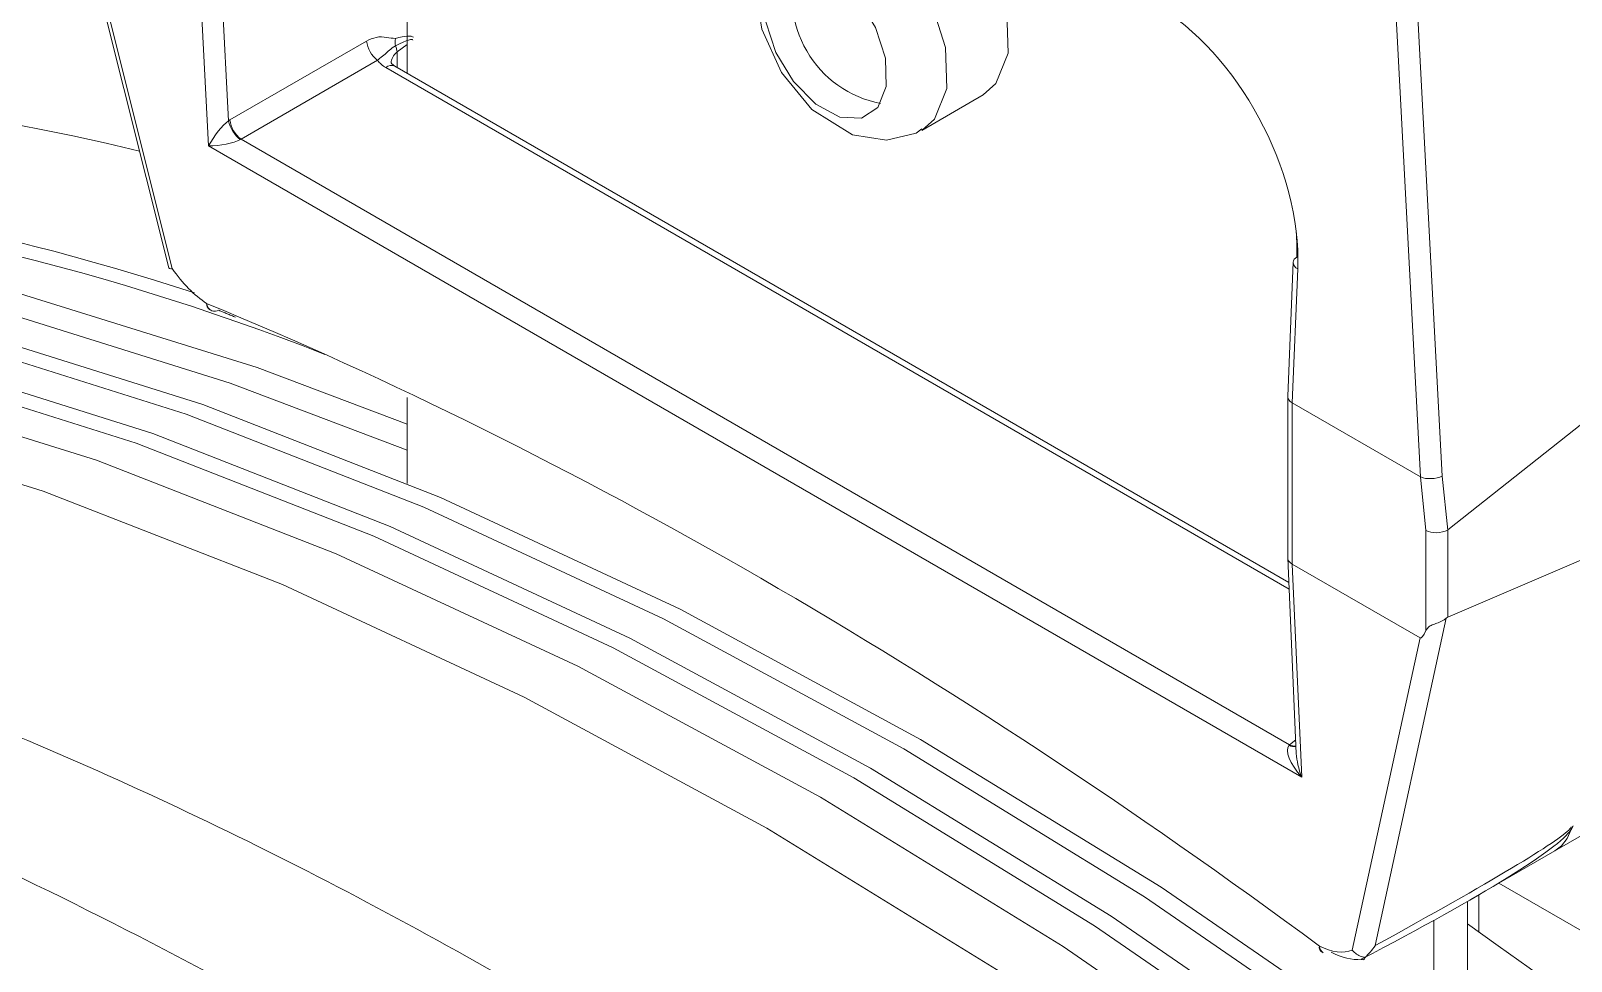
# Model space of a CAD drawing. Extents: x 11 to 120, y 2 to 94.
# Drawn here: x 87.551 to 88.527, y 76.934 to 77.523 of the extents above; entities that cross this region are included whole.
import ezdxf

# ---------------------------------------------------------------- set-up
doc = ezdxf.new("R2010")
doc.units = 0
doc.header["$MEASUREMENT"] = 0
doc.linetypes.add('SLD-Solid', pattern=[0])
doc.layers.add('OBJECT', color=7, linetype='CONTINUOUS')

msp = doc.modelspace()

# ---------------------------------------------------------------- linework, layer by layer
at = {"layer": 'OBJECT', "color": 7, "linetype": 'SLD-Solid', "lineweight": 15}
for p, q in [((87.78932, 77.72353), (87.78932, 77.49619)), ((87.56911, 77.64923), (87.63818, 77.3731)), ((87.57535, 77.63273), (87.64043, 77.37255)), ((88.41203, 77.60323), (88.43145, 77.24059)), ((88.44514, 77.2412), (88.42573, 77.60361)), ((87.66344, 77.45037), (87.65634, 77.58598)), ((87.66984, 77.58586), (87.67611, 77.46623)), ((87.67693, 77.46673), (87.76347, 77.51669)), ((87.78932, 77.51457), (87.78294, 77.50979)), ((87.77052, 77.50449), (87.68398, 77.45453)), ((88.34788, 77.17374), (87.78141, 77.50076)), ((87.78294, 77.50979), (87.78294, 77.49988)), ((88.34806, 77.16951), (87.77579, 77.49988)), ((88.11534, 77.46015), (88.15424, 77.4826)), ((87.67693, 77.46673), (87.67611, 77.46623)), ((87.68398, 77.45453), (87.68353, 77.4543)), ((87.68398, 77.45453), (88.34843, 77.07095)), ((88.35607, 77.05052), (87.66344, 77.45037)), ((88.35062, 77.37656), (88.34718, 77.29168)), ((88.35011, 77.28755), (88.35355, 77.3725)), ((88.44876, 77.20708), (88.57661, 77.30831)), ((87.78932, 77.29103), (87.78932, 77.23647)), ((88.34718, 77.29155), (88.34718, 77.18964)), ((88.35011, 77.28755), (88.4314, 77.24062)), ((88.35011, 77.18548), (88.35011, 77.28755)), ((88.4314, 77.24062), (88.43145, 77.24059)), ((88.4314, 77.24062), (88.4348, 77.20667)), ((88.44857, 77.20696), (88.44514, 77.2412)), ((88.4348, 77.20667), (88.4348, 77.14335)), ((88.44857, 77.20696), (88.44876, 77.20708)), ((88.44876, 77.15184), (88.44876, 77.20708)), ((88.57661, 77.20665), (88.44876, 77.15184)), ((88.34718, 77.18948), (88.35266, 77.06544)), ((88.43109, 77.13873), (88.35011, 77.18548)), ((88.35011, 77.18548), (88.35011, 77.18548)), ((88.35607, 77.05052), (88.35011, 77.18548)), ((88.40265, 76.94381), (88.44768, 77.15114)), ((88.43109, 77.13873), (88.38814, 76.94091)), ((88.34843, 77.07095), (88.34811, 77.07064)), ((88.35228, 77.07403), (88.34843, 77.07095)), ((88.51645, 77.00374), (88.54953, 77.02284)), ((88.46304, 76.97291), (88.51645, 77.00374)), ((88.48101, 76.98328), (88.70598, 76.85341)), ((88.46839, 76.976), (88.46839, 76.95274)), ((88.46107, 76.8452), (88.46107, 76.97178)), ((88.43986, 76.86092), (88.43986, 76.95983))]:
    msp.add_line(p, q, dxfattribs=at)
at = {"layer": 'OBJECT', "color": 7, "linetype": 'SLD-Solid', "lineweight": 15, "flags": 128}
for points in [[(88.03506, 77.59782), (88.02183, 77.58698), (88.01311, 77.57048), (88.00999, 77.55008), (88.01388, 77.52429), (88.02635, 77.49669), (88.04571, 77.47336), (88.0715, 77.45739), (88.09291, 77.45382), (88.11178, 77.4583), (88.11534, 77.46106)], [(88.02286, 77.50936), (88.03395, 77.491), (88.04817, 77.47665), (88.06333, 77.46851), (88.07714, 77.46779), (88.08749, 77.47463), (88.09281, 77.48797), (88.09229, 77.50578), (88.086, 77.52536), (88.07491, 77.54372), (88.0607, 77.55807), (88.04553, 77.56622), (88.03172, 77.56693), (88.02137, 77.56009), (88.01605, 77.54675), (88.01657, 77.52894), (88.02286, 77.50936)], [(88.15424, 77.4826), (88.16233, 77.48973), (88.17007, 77.50913), (88.16931, 77.53505), (88.16016, 77.56352)], [(88.12127, 77.54107), (88.13042, 77.51259), (88.13118, 77.48668), (88.12344, 77.46728), (88.11559, 77.46029)], [(87.78141, 77.50076), (87.77956, 77.50217), (87.77909, 77.50284), (87.77909, 77.50285)], [(86.84463, 77.40073), (86.97592, 77.41746), (87.1121, 77.4214), (87.25261, 77.41255), (87.39685, 77.39094), (87.54423, 77.35666), (87.69414, 77.30985), (87.78932, 77.27413)], [(86.82766, 77.39093), (86.95895, 77.40766), (87.09513, 77.41161), (87.23564, 77.40276), (87.37988, 77.38115), (87.52726, 77.34686), (87.67717, 77.30006), (87.78932, 77.25748)], [(89.40253, 75.87511), (89.27197, 76.04155), (89.13664, 76.20091), (88.99709, 76.35257), (88.8539, 76.49589), (88.70764, 76.63029), (88.55891, 76.75523), (88.40833, 76.87019), (88.25651, 76.9747), (88.10406, 77.06833), (87.95161, 77.15071), (87.79978, 77.2215), (87.6492, 77.2804), (87.50047, 77.32718), (87.35422, 77.36164), (87.21102, 77.38365), (87.07147, 77.39311), (86.93614, 77.38999), (86.80558, 77.3743)], [(89.41307, 75.8812), (89.28251, 76.04763), (89.14718, 76.207), (89.00763, 76.35865), (88.86443, 76.50197), (88.71817, 76.63638), (88.56945, 76.76131), (88.41887, 76.87627), (88.26704, 76.98078), (88.11459, 77.07441), (87.96214, 77.15679), (87.81032, 77.22758), (87.65974, 77.28648), (87.51101, 77.33326), (87.36475, 77.36772), (87.22156, 77.38973), (87.08201, 77.3992), (86.94668, 77.39608), (86.81612, 77.38039)], [(89.37078, 75.85679), (89.24022, 76.02322), (89.10489, 76.18259), (88.96535, 76.33424), (88.82215, 76.47756), (88.67589, 76.61197), (88.52716, 76.7369), (88.37658, 76.85186), (88.22476, 76.95637), (88.07231, 77.05), (87.91986, 77.13238), (87.76803, 77.20317), (87.61745, 77.26207), (87.46873, 77.30885), (87.32247, 77.34331), (87.17927, 77.36532), (87.03972, 77.37478), (86.90439, 77.37167), (86.77383, 77.35597)], [(89.38132, 75.86287), (89.25076, 76.0293), (89.11543, 76.18867), (88.97588, 76.34032), (88.83268, 76.48365), (88.68643, 76.61805), (88.5377, 76.74298), (88.38712, 76.85794), (88.23529, 76.96245), (88.08284, 77.05609), (87.9304, 77.13846), (87.77857, 77.20925), (87.62799, 77.26815), (87.47926, 77.31493), (87.333, 77.34939), (87.18981, 77.3714), (87.05026, 77.38087), (86.91493, 77.37775), (86.78437, 77.36206)], [(89.35924, 75.83168), (89.22795, 75.99999), (89.09177, 76.16117), (88.95126, 76.31454), (88.80702, 76.45947), (88.65964, 76.59535), (88.50973, 76.72162), (88.35791, 76.83776), (88.20482, 76.94329), (88.05109, 77.03776), (87.89737, 77.12078), (87.74428, 77.19201), (87.59246, 77.25115), (87.44255, 77.29796), (87.29517, 77.33224), (87.15092, 77.35385), (87.01042, 77.3627), (86.87424, 77.35876), (86.74295, 77.34203)], [(89.3253, 75.81208), (89.19401, 75.9804), (89.05783, 76.14157), (88.91732, 76.29494), (88.77308, 76.43987), (88.6257, 76.57576), (88.47579, 76.70203), (88.32397, 76.81817), (88.17088, 76.92369), (88.01715, 77.01816), (87.86342, 77.10119), (87.71033, 77.17242), (87.55852, 77.23156), (87.40861, 77.27837), (87.26123, 77.31265), (87.11698, 77.33426), (86.97648, 77.34311), (86.8403, 77.33916), (86.70901, 77.32244)], [(88.5268, 77.01726), (88.52425, 77.01163), (88.52078, 77.00709), (88.51645, 77.00374), (88.51645, 77.00374)]]:
    msp.add_lwpolyline(points, dxfattribs=at)
at = {"layer": 'OBJECT', "color": 7, "linetype": 'SLD-Solid', "lineweight": 15}
for centre, radius, start, end in [((88.10204, 77.54485), 0.06887, 160.73311, 259.26152), ((87.7817, 77.51908), 0.01839, 187.47411, 232.52589), ((87.79533, 77.51624), 0.0137, 171.481, 190.45992), ((87.77099, 77.50866), 0.012, 5.42965, 25.10384), ((87.77927, 77.49607), 0.00516, 65.49026, 132.35958), ((87.26504, 75.97915), 1.51011, 76.41714, 102.63073), ((87.69544, 77.46999), 0.0197, 190.99542, 232.78734), ((87.69516, 77.46912), 0.01839, 187.47411, 232.52589), ((87.16594, 75.87108), 1.56431, 71.80201, 102.79079), ((87.15073, 75.8211), 1.60791, 68.61063, 102.36729), ((88.35484, 77.37606), 0.00424, 116.34259, 173.26677), ((88.35528, 77.37684), 0.00467, 183.49981, 248.26412), ((87.66655, 77.35013), 0.00438, 174.21199, 232.52009), ((87.66804, 77.35111), 0.00587, 185.25754, 243.6898), ((87.66925, 77.35509), 0.01, 237.5368, 247.56195), ((87.66729, 77.35083), 0.00531, 249.5844, 299.68818), ((88.3516, 77.07689), 0.00673, 241.85426, 277.23941), ((88.35118, 77.07602), 0.00619, 240.27378, 281.9212), ((88.53597, 77.03571), 0.02059, 240.98016, 243.57907), ((86.17496, 74.13994), 3.15921, 54.74018, 65.2652), ((85.7813, 73.17876), 4.63259, 35.67905, 54.65768), ((88.37095, 76.94273), 0.00372, 167.80228, 227.38838), ((88.37252, 76.94358), 0.00521, 180.70707, 238.16497), ((88.37437, 76.94803), 0.01, 233.53606, 242.61308)]:
    msp.add_arc(centre, radius, start, end, dxfattribs=at)
for centre, major_axis, ratio, start_param, end_param in [((88.25769, 77.42696), (-0.06232, 0.11985), 0.60894, 3.957684, 5.520884), ((87.68377, 77.45428), (0.10985, 0.06441), 0.111287, 0.033531, 0.407542), ((87.6902, 77.44986), (0.10259, 0.06765), 0.056086, 6.240544, 6.713246), ((87.79347, 77.51187), (0.02497, 0.00208), 0.625176, 3.497121, 3.875055), ((87.79409, 77.50409), (0.01493, 0.00221), 0.653323, 2.311991, 3.041267), ((87.67051, 77.45489), (0.00896, 0.01244), 0.233872, 0.620161, 2.103819), ((87.67051, 77.45489), (0.0154, 0.00204), 0.262149, 4.20155, 5.685209), ((88.26476, 77.43061), (-0.05737, 0.11115), 0.603746, 3.959299, 4.106767), ((87.66218, 77.38913), (-0.02692, 0.04217), 0.545295, 1.616102, 2.277933), ((88.14292, 74.4934), (-1.81855, 2.84888), 0.545295, 5.325383, 5.621715), ((88.35718, 77.29141), (0.01, -0.0002), 0.560564, 3.130229, 3.938354), ((88.4385, 77.24447), (0.00997, 0.00077), 0.488179, 3.890606, 5.402688), ((88.44188, 77.21075), (0.01, 0.0005), 0.541019, 3.899966, 5.418402), ((88.35718, 77.18978), (0.01, 0.00022), 0.594123, 3.128475, 3.913873), ((88.44188, 77.12552), (0.0081, 0.02644), 0.221629, 0.18544, 0.326042), ((88.46557, 77.26953), (0.03436, 0.13085), 0.060229, 3.125134, 3.425803), ((88.36313, 77.05504), (-0.01494, 0.01568), 0.380974, 0.013228, 1.496887), ((88.36313, 77.05504), (-0.0071, 0.0202), 0.382697, 0.901278, 1.66057), ((88.08431, 76.82355), (0.44362, 0.1981), 0.067913, 5.453796, 6.175461), ((88.10365, 76.80476), (0.42318, 0.21483), 0.03328, 5.479991, 6.200656), ((88.10365, 76.80476), (0.42318, 0.21483), 0.03328, 6.200656, 6.253319), ((88.08431, 76.82355), (0.44362, 0.1981), 0.067913, 6.175461, 6.228125), ((88.36349, 76.98428), (-0.02692, 0.04217), 0.545295, 2.385972, 3.047804), ((88.37055, 76.98879), (-0.03194, 0.05083), 0.550739, 2.389651, 2.8703)]:
    msp.add_ellipse(centre, major_axis=major_axis, ratio=ratio, start_param=start_param, end_param=end_param, dxfattribs=at)
for points, knots in [([(86.90537, 77.46093), (86.96423, 77.49472), (87.16598, 77.61053), (87.39321, 77.73872), (87.56327, 77.83007), (87.58816, 77.84344)], [0, 0, 0, 0, 0.260188, 0.891711, 1, 1, 1, 1]), ([(87.58417, 77.81764), (87.57026, 77.81014), (87.41149, 77.72447), (87.1953, 77.60226), (86.99366, 77.4865), (86.93482, 77.45272)], [0, 0, 0, 0, 0.063694, 0.7268, 1, 1, 1, 1]), ([(87.76347, 77.51669), (87.76552, 77.51765), (87.77011, 77.5198), (87.77601, 77.51903), (87.77997, 77.5185), (87.78178, 77.51826)], [0, 0, 0, 0, 0.305422, 0.682483, 1, 1, 1, 1]), ([(87.78186, 77.51375), (87.78045, 77.51278), (87.7776, 77.51083), (87.77517, 77.50823), (87.77296, 77.50665), (87.77094, 77.50486), (87.77052, 77.50449)], [0, 0, 0, 0, 0.276385, 0.561762, 0.909296, 1, 1, 1, 1]), ([(87.64043, 77.37255), (87.6404, 77.37255), (87.64002, 77.3725), (87.63912, 77.37247), (87.63828, 77.37261), (87.6383, 77.37301), (87.6383, 77.37312)], [0, 0, 0, 0, 0.024856, 0.292648, 0.805236, 1, 1, 1, 1]), ([(89.01124, 75.91098), (88.95308, 75.97965), (88.83637, 76.11745), (88.65087, 76.30911), (88.45806, 76.48867), (88.2612, 76.65083), (88.06297, 76.79431), (87.8638, 76.91915), (87.66221, 77.02586), (87.46253, 77.11165), (87.26755, 77.17591), (87.07825, 77.21866), (86.89203, 77.24199), (86.7731, 77.23908), (86.71321, 77.23761)], [0, 0, 0, 0, 0.082062, 0.164694, 0.249123, 0.334172, 0.416234, 0.498866, 0.583295, 0.668345, 0.750383, 0.832421, 0.915613, 1, 1, 1, 1]), ([(88.4348, 77.14335), (88.43538, 77.14427), (88.43637, 77.14585), (88.43936, 77.14717), (88.44262, 77.14825), (88.44555, 77.14955), (88.4471, 77.15071), (88.44768, 77.15114)], [0, 0, 0, 0, 0.281503, 0.477149, 0.672463, 0.878462, 1, 1, 1, 1]), ([(88.39637, 76.93636), (88.39856, 76.93862), (88.4008, 76.94093), (88.40262, 76.94375), (88.40265, 76.94381)], [0, 0, 0, 0, 0.980027, 1, 1, 1, 1]), ([(88.38814, 76.94091), (88.38817, 76.94087), (88.38858, 76.94037), (88.38983, 76.93907), (88.39224, 76.93742), (88.3947, 76.93656), (88.39606, 76.9364), (88.39637, 76.93636)], [0, 0, 0, 0, 0.017181, 0.202287, 0.556603, 0.898381, 1, 1, 1, 1]), ([(88.39382, 76.93511), (88.39384, 76.9351), (88.39474, 76.93473), (88.39574, 76.93483), (88.39623, 76.93602), (88.39637, 76.93636)], [0, 0, 0, 0, 0.021182, 0.71712, 1, 1, 1, 1])]:
    msp.add_open_spline(points, degree=3, knots=knots, dxfattribs=at)
msp.add_open_spline([(87.68046, 77.34172), (87.66992, 77.34621)], degree=1, dxfattribs=at)

doc.saveas('drawing.dxf')
